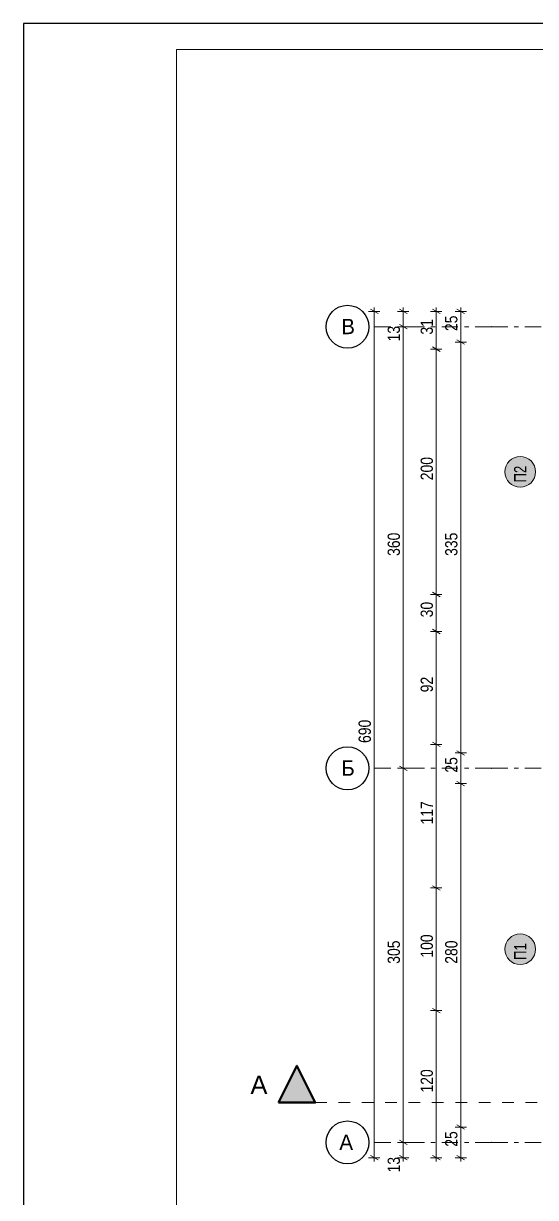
# Model space of a CAD drawing. Extents: x -1929 to 256751, y -18317 to 36108.
# Drawn here: x 55608 to 59787, y 7504 to 17075 of the extents above; entities that cross this region are included whole.
import ezdxf

# ---------------------------------------------------------------- set-up
doc = ezdxf.new("R2010")
doc.units = 0
doc.header["$LTSCALE"] = 5
doc.header["$MEASUREMENT"] = 0
doc.linetypes.add('- Двойно прекъснати линии', pattern=[1093.611073, 529.166651, -211.666656, 141.111112, -211.666656])
doc.linetypes.add('- Прекъснати линия', pattern=[423.333333, 211.666667, -211.666667])
for name, color, linetype in [('4 _ - Фрагмент - Чертежи.2D Elements', 7, 'Continuous'), ('6 _ - Конструктивни оси.Dimensioning', 7, 'Continuous'), ('7 _ - Основни елементи.2D Elements', 7, 'Continuous'), ('Marker - Section', 7, 'Continuous'), ('Structural - Bearing', 7, 'Continuous')]:
    doc.layers.add(name, color=color, linetype=linetype)
doc.layers.add('6 _ - Размери - Основни.Dimensioning', color=7, linetype='Continuous', true_color=0x7a7a7a)
doc.styles.add('GENERATED_STYLE_3', font='GOTHIC.TTF')
doc.styles.add('GENERATED_STYLE_6', font='Cambria Math.ttf')

msp = doc.modelspace()

# ---------------------------------------------------------------- hatches: boundary and pattern name
at = {"layer": 'Marker - Section', "linetype": 'Continuous', "lineweight": 50}
msp.add_hatch(color=256, dxfattribs=at).paths.add_polyline_path([(57689.7, 8278.1), (57989.7, 8278.1), (57839.7, 8578.1)])
at = {"layer": 'Structural - Bearing', "linetype": 'Continuous', "lineweight": 0, "true_color": 0xdedede}
for points in [[(59662.3, 13545.1, 1), (59662.3, 13295.1, 1)], [(59662.3, 9653.1, 1), (59662.3, 9403.1, 1)]]:
    msp.add_hatch(color=254, dxfattribs=at).paths.add_polyline_path(points)

# ---------------------------------------------------------------- linework, layer by layer
at = {"layer": '4 _ - Фрагмент - Чертежи.2D Elements', "linetype": 'Continuous', "lineweight": 25, "ltscale": 0.01}
for points in [[(76608, 17075.4), (55608, 17075.4)], [(55608, 17075.4), (55608, 2225.4)]]:
    msp.add_lwpolyline(points, dxfattribs=at)
at = {"layer": '6 _ - Конструктивни оси.Dimensioning', "linetype": '- Двойно прекъснати линии', "lineweight": 13, "ltscale": 0.05}
for p, q in [((59427.6, 14603.1), (58427.6, 14603.1)), ((59427.6, 14603.1), (74113, 14603.1)), ((59427.6, 11003.1), (58427.6, 11003.1)), ((59427.6, 11003.1), (74113, 11003.1)), ((59427.6, 7953.1), (58427.6, 7953.1)), ((59427.6, 7953.1), (74113, 7953.1))]:
    msp.add_line(p, q, dxfattribs=at)
at = {"layer": '6 _ - Конструктивни оси.Dimensioning', "linetype": 'Continuous', "lineweight": 25, "ltscale": 0.01}
for centre in [(58252.6, 14603.1), (58252.6, 11003.1), (58252.6, 7953.1)]:
    msp.add_circle(centre, 175, dxfattribs=at)
at = {"layer": '6 _ - Конструктивни оси.Dimensioning', "linetype": '- Двойно прекъснати линии', "lineweight": 13, "ltscale": 0.01}
for p in [(59427.6, 14603.1), (59427.6, 14603.1), (59427.6, 11003.1), (59427.6, 11003.1), (59427.6, 7953.1), (59427.6, 7953.1)]:
    msp.add_point(p, dxfattribs=at)
at = {"layer": '6 _ - Размери - Основни.Dimensioning', "linetype": 'Continuous', "lineweight": 20, "ltscale": 0.01}
for p, q in [((58501.6, 14710.1), (58439.1, 14746.2)), ((58470.3, 14728.1), (58470.3, 14758.7)), ((58738.8, 14710.1), (58676.3, 14746.2)), ((58707.6, 14728.1), (58707.6, 14758.7)), ((59008.1, 14710.1), (58945.6, 14746.2)), ((58976.8, 14728.1), (58976.8, 14758.7)), ((59208.2, 14710.1), (59145.7, 14746.2)), ((59177, 14728.1), (59177, 14758.7)), ((58517.2, 14728.1), (58423.4, 14728.1)), ((58470.3, 7828.1), (58470.3, 14728.1)), ((58754.5, 14728.1), (58660.7, 14728.1)), ((58707.6, 14603.1), (58707.6, 14728.1)), ((59023.7, 14728.1), (58929.9, 14728.1)), ((58976.8, 14420.1), (58976.8, 14728.1)), ((59223.9, 14728.1), (59130.1, 14728.1)), ((59177, 14478.1), (59177, 14728.1)), ((58754.5, 14603.1), (58660.7, 14603.1)), ((58676.3, 14621.2), (58738.8, 14585.1)), ((58707.6, 11003.1), (58707.6, 14603.1)), ((59223.9, 14478.1), (59130.1, 14478.1)), ((59145.7, 14496.2), (59208.2, 14460.1)), ((59177, 11128.1), (59177, 14478.1)), ((59023.7, 14420.1), (58929.9, 14420.1)), ((58945.6, 14438.2), (59008.1, 14402.1)), ((58976.8, 12420.1), (58976.8, 14420.1)), ((59023.7, 12420.1), (58929.9, 12420.1)), ((58945.6, 12438.2), (59008.1, 12402.1)), ((58976.8, 12118.1), (58976.8, 12420.1)), ((59023.7, 12118.1), (58929.9, 12118.1)), ((58945.6, 12136.2), (59008.1, 12100.1)), ((58976.8, 11198.1), (58976.8, 12118.1)), ((58945.6, 11216.2), (59008.1, 11180.1)), ((59023.7, 11198.1), (58929.9, 11198.1)), ((58976.8, 10028.1), (58976.8, 11198.1)), ((59223.9, 11128.1), (59130.1, 11128.1)), ((59145.7, 11146.2), (59208.2, 11110.1)), ((59177, 10878.1), (59177, 11128.1)), ((58676.3, 11021.2), (58738.8, 10985.1)), ((58754.5, 11003.1), (58660.7, 11003.1)), ((58707.6, 7953.1), (58707.6, 11003.1)), ((59223.9, 10878.1), (59130.1, 10878.1)), ((59145.7, 10896.2), (59208.2, 10860.1)), ((59177, 8078.1), (59177, 10878.1)), ((59023.7, 10028.1), (58929.9, 10028.1)), ((58945.6, 10046.2), (59008.1, 10010.1)), ((58976.8, 9028.1), (58976.8, 10028.1)), ((59023.7, 9028.1), (58929.9, 9028.1)), ((58945.6, 9046.2), (59008.1, 9010.1)), ((58976.8, 7828.1), (58976.8, 9028.1)), ((59223.9, 8078.1), (59130.1, 8078.1)), ((59145.7, 8096.2), (59208.2, 8060.1)), ((59177, 7828.1), (59177, 8078.1)), ((58754.5, 7953.1), (58660.7, 7953.1)), ((58676.3, 7971.2), (58738.8, 7935.1)), ((58707.6, 7828.1), (58707.6, 7953.1)), ((58517.2, 7828.1), (58423.4, 7828.1)), ((58439.1, 7846.2), (58501.6, 7810.1)), ((58470.3, 7797.6), (58470.3, 7828.1)), ((58754.5, 7828.1), (58660.7, 7828.1)), ((58676.3, 7846.2), (58738.8, 7810.1)), ((58707.6, 7797.6), (58707.6, 7828.1)), ((59023.7, 7828.1), (58929.9, 7828.1)), ((58945.6, 7846.2), (59008.1, 7810.1)), ((58976.8, 7797.6), (58976.8, 7828.1)), ((59223.9, 7828.1), (59130.1, 7828.1)), ((59145.7, 7846.2), (59208.2, 7810.1)), ((59177, 7797.6), (59177, 7828.1))]:
    msp.add_line(p, q, dxfattribs=at)
at = {"layer": '7 _ - Основни елементи.2D Elements', "linetype": 'Continuous', "lineweight": 20, "ltscale": 0.2, "flags": 128}
msp.add_lwpolyline([(56858, 16863.5), (76355.3, 16863.5), (76355.3, 2441), (56858, 2441)], close=True, dxfattribs=at)
at = {"layer": 'Marker - Section', "linetype": '- Прекъснати линия', "lineweight": 20, "ltscale": 0.09}
msp.add_line((57989.7, 8278.1), (74621.8, 8278.1), dxfattribs=at)
at = {"layer": 'Marker - Section', "linetype": 'Continuous', "lineweight": 50, "ltscale": 0.01, "flags": 128}
msp.add_lwpolyline([(57689.7, 8278.1), (57989.7, 8278.1), (57839.7, 8578.1)], close=True, dxfattribs=at)
at = {"layer": 'Structural - Bearing', "linetype": 'Continuous', "lineweight": 15, "ltscale": 0.01, "flags": 128}
for points in [[(59662.3, 13545.1, 1), (59662.3, 13295.1, 1)], [(59662.3, 9653.1, 1), (59662.3, 9403.1, 1)]]:
    msp.add_lwpolyline(points, format="xyb", close=True, dxfattribs=at)

# ---------------------------------------------------------------- texts
at = {"layer": '6 _ - Конструктивни оси.Dimensioning', "linetype": 'Continuous', "lineweight": 13, "char_height": 125, "attachment_point": 1, "style": 'GENERATED_STYLE_6'}
for s, insert in [('\\A1;{\\pql;\\pt0;\\fCentury Gothic|b0|i0|c0|p34;В}', (58202, 14667.4)), ('\\A1;{\\pql;\\pt0;\\fCentury Gothic|b0|i0|c0|p34;Б}', (58202, 11067.4)), ('\\A1;{\\pql;\\pt0;\\fCentury Gothic|b0|i0|c0|p34;А}', (58186.1, 8017.4))]:
    msp.add_mtext(s, dxfattribs=dict(at, insert=insert))
at = {"layer": '6 _ - Размери - Основни.Dimensioning', "linetype": 'Continuous', "lineweight": 35, "char_height": 100, "attachment_point": 7, "rotation": 90, "style": 'GENERATED_STYLE_6'}
for s, insert in [('\\A1;{\\W0.850000x;\\pql;\\fCentury Gothic|b0|i0|c0|p34;31}', (58951, 14538.8)), ('\\A1;{\\W0.850000x;\\pql;\\fCentury Gothic|b0|i0|c0|p34;25}', (59151.1, 14567.8)), ('\\A1;{\\W0.850000x;\\pql;\\fCentury Gothic|b0|i0|c0|p34;13}', (58681.7, 14483.3)), ('\\A1;{\\W0.850000x;\\pql;\\fCentury Gothic|b0|i0|c0|p34;200}', (58951, 13351.5)), ('\\A1;{\\W0.850000x;\\pql;\\fCentury Gothic|b0|i0|c0|p34;360}', (58681.7, 12734.6)), ('\\A1;{\\W0.850000x;\\pql;\\fCentury Gothic|b0|i0|c0|p34;335}', (59151.1, 12734.6)), ('\\A1;{\\W0.850000x;\\pql;\\fCentury Gothic|b0|i0|c0|p34;30}', (58951, 12233.8)), ('\\A1;{\\W0.850000x;\\pql;\\fCentury Gothic|b0|i0|c0|p34;92}', (58951, 11622.8)), ('\\A1;{\\W0.850000x;\\pql;\\fCentury Gothic|b0|i0|c0|p34;690}', (58444.5, 11209.6)), ('\\A1;{\\W0.850000x;\\pql;\\fCentury Gothic|b0|i0|c0|p34;25}', (59151.1, 10967.8)), ('\\A1;{\\W0.850000x;\\pql;\\fCentury Gothic|b0|i0|c0|p34;117}', (58951, 10544.6)), ('\\A1;{\\W0.850000x;\\pql;\\fCentury Gothic|b0|i0|c0|p34;305}', (58681.7, 9409.6)), ('\\A1;{\\W0.850000x;\\pql;\\fCentury Gothic|b0|i0|c0|p34;100}', (58951, 9459.6)), ('\\A1;{\\W0.850000x;\\pql;\\fCentury Gothic|b0|i0|c0|p34;280}', (59151.1, 9409.6)), ('\\A1;{\\W0.850000x;\\pql;\\fCentury Gothic|b0|i0|c0|p34;120}', (58951, 8359.6)), ('\\A1;{\\W0.850000x;\\pql;\\fCentury Gothic|b0|i0|c0|p34;25}', (59151.1, 7917.8)), ('\\A1;{\\W0.850000x;\\pql;\\fCentury Gothic|b0|i0|c0|p34;13}', (58681.7, 7708.3))]:
    msp.add_mtext(s, dxfattribs=dict(at, insert=insert))
at = {"layer": 'Marker - Section', "linetype": 'Continuous', "lineweight": 50, "insert": (57599.7, 8346.7), "char_height": 150, "attachment_point": 9, "style": 'GENERATED_STYLE_3'}
msp.add_mtext('\\A1;{\\pqr;\\pt0;\\fArial|b0|i0|c0|p34;А}', dxfattribs=at)
at = {"layer": 'Structural - Bearing', "linetype": 'Continuous', "lineweight": 25, "char_height": 100, "attachment_point": 7, "rotation": 90, "style": 'GENERATED_STYLE_6'}
for s, insert in [('\\A1;{\\W0.800000x;\\pql;\\pt0;\\fCentury Gothic|b0|i0|c0|p34;П2\\fCentury Gothic|b0|i0|c0|p34;\\fCentury Gothic|b0|i0|c0|p34;\\fCentury Gothic|b0|i0|c0|p34;}', (59712.3, 13333.1)), ('\\A1;{\\W0.800000x;\\pql;\\pt0;\\fCentury Gothic|b0|i0|c0|p34;П1\\fCentury Gothic|b0|i0|c0|p34;\\fCentury Gothic|b0|i0|c0|p34;\\fCentury Gothic|b0|i0|c0|p34;}', (59712.3, 9441.1))]:
    msp.add_mtext(s, dxfattribs=dict(at, insert=insert))

doc.saveas('drawing.dxf')
